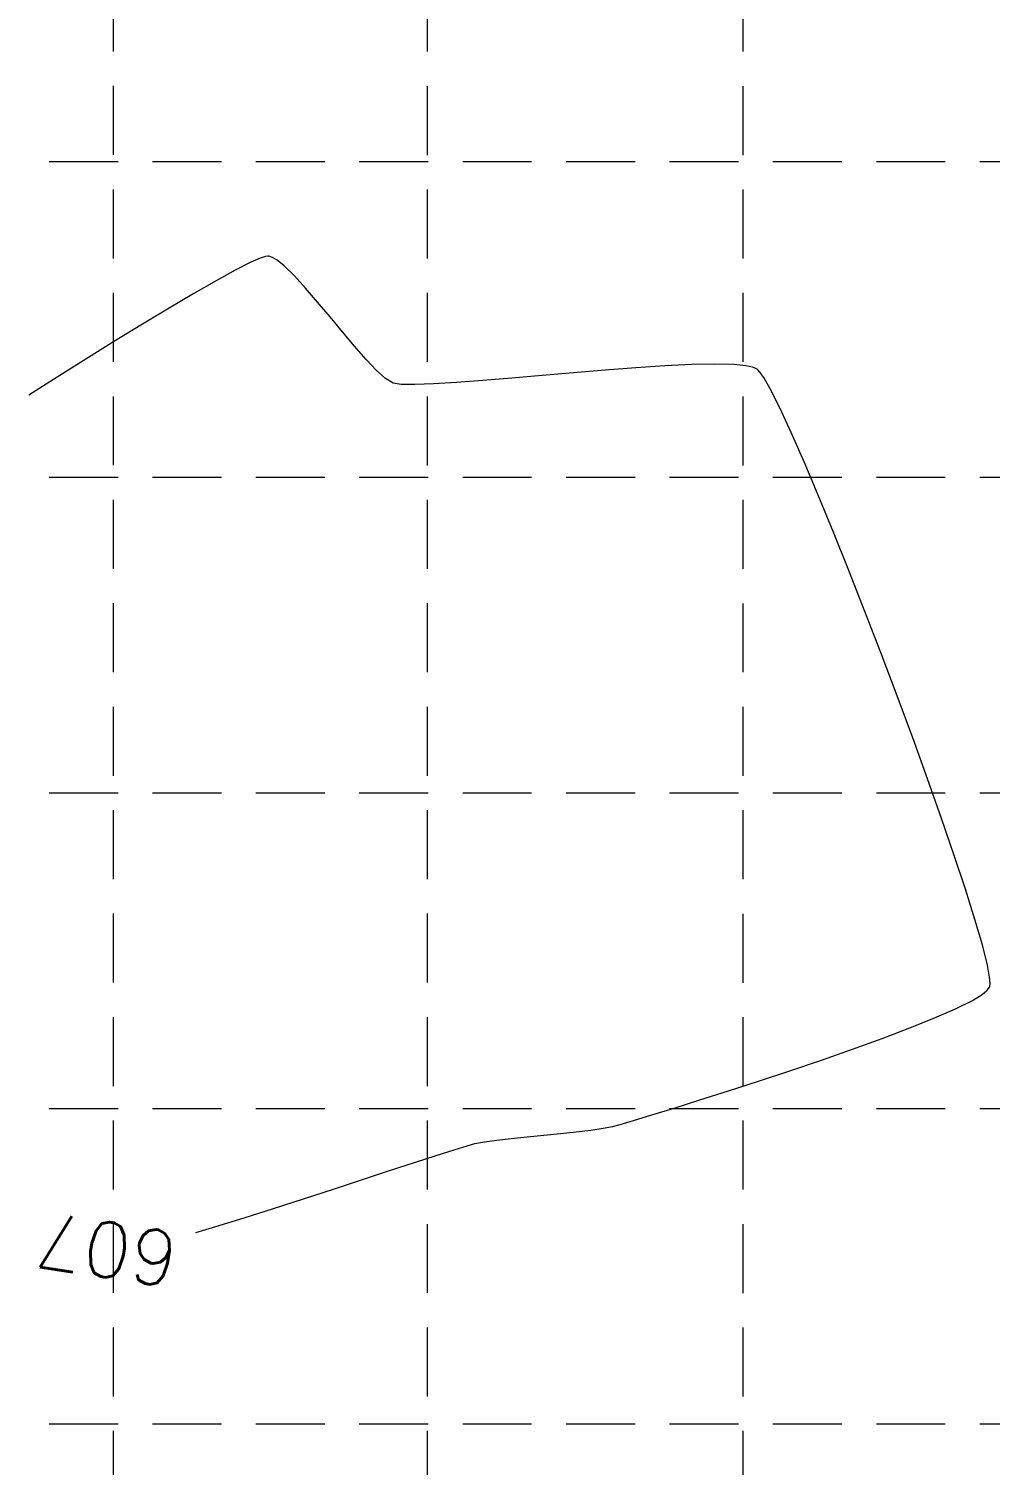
# Model space of a CAD drawing. Extents: x 2140663 to 2528301, y 336313 to 7007653.
# Drawn here: x 2527551.2 to 2527634.9, y 7006962 to 7007087 of the extents above; entities that cross this region are included whole.
import ezdxf

# ---------------------------------------------------------------- set-up
doc = ezdxf.new("R2010")
doc.units = 0
doc.header["$MEASUREMENT"] = 0
doc.linetypes.add('HIDDEN', pattern=[0.375, 0.25, -0.125])
doc.layers.add('1 EXISTING CONTOURS', color=43, linetype='Continuous')
doc.layers.add('GRID', color=254, linetype='HIDDEN')
doc.styles.add('L200', font='simplex', dxfattribs={"height": 12})

msp = doc.modelspace()

# ---------------------------------------------------------------- linework, layer by layer
at = {"layer": '1 EXISTING CONTOURS', "color": 43, "lineweight": 0, "elevation": 607}
for points in [[(2527570.508413903, 7007066.645066692), (2527569.153501422, 7007065.961380587)], [(2527571.984003335, 7007067.184021352), (2527571.774570157, 7007067.148841391)], [(2527572.061288107, 7007067.182104249), (2527571.984003335, 7007067.184021352)], [(2527572.16691581, 7007067.161319358), (2527572.061288107, 7007067.182104249)], [(2527572.39977263, 7007067.073612958), (2527572.16691581, 7007067.161319358)], [(2527572.799376058, 7007066.834484515), (2527572.39977263, 7007067.073612958)], [(2527565.542249578, 7007063.936315947), (2527563.388119767, 7007062.6639943)], [(2527577.400450735, 7007061.897422669), (2527576.321605704, 7007063.188816219)], [(2527558.638376247, 7007059.772414579), (2527556.144972088, 7007058.222213392)], [(2527580.537747915, 7007058.203675118), (2527579.539233004, 7007059.34007962)], [(2527556.144972088, 7007058.222213392), (2527553.640686032, 7007056.648442582)], [(2527612.556036448, 7007057.747379285), (2527610.879921347, 7007057.789951853)], [(2527613.592560139, 7007057.643163549), (2527612.556036448, 7007057.747379285)], [(2527615.141755935, 7007056.612005115), (2527614.810363042, 7007057.092661641)], [(2527615.691280384, 7007055.649963553), (2527615.141755935, 7007056.612005115)], [(2527584.77753263, 7007056.007569445), (2527583.576076115, 7007056.026905489)], [(2527617.528719731, 7007051.834163378), (2527616.53427204, 7007053.975525908)], [(2527630.623937943, 7007018.267914371), (2527629.409765056, 7007021.696464511)], [(2527632.706208274, 7007012.100768205), (2527631.730599835, 7007015.048851595)], [(2527633.527220803, 7007009.485156222), (2527632.706208274, 7007012.100768205)], [(2527634.170094965, 7007007.263507671), (2527633.527220803, 7007009.485156222)], [(2527634.803212248, 7007004.453610657), (2527634.611288303, 7007005.497314571)], [(2527634.845310352, 7007003.906890203), (2527634.803212248, 7007004.453610657)], [(2527634.146657534, 7007002.949965527), (2527634.568915701, 7007003.2859635)], [(2527634.82205311, 7007003.66219727), (2527634.845310352, 7007003.906890203)], [(2527631.845954743, 7007001.713358688), (2527633.302944594, 7007002.439277808)], [(2527627.848260787, 7007000.039285234), (2527630.00514365, 7007000.907253296)], [(2527622.857277649, 7006998.191055509), (2527625.44305563, 7006999.127778104)], [(2527625.44305563, 7006999.127778104), (2527627.848260787, 7007000.039285234)], [(2527617.415001116, 7006996.315258333), (2527620.158676321, 7006997.247441052)], [(2527614.694001509, 7006995.412830958), (2527617.415001116, 7006996.315258333)], [(2527603.800369004, 7006991.9883503), (2527605.391748523, 7006992.467146927)], [(2527593.168930485, 7006990.406737687), (2527594.554016239, 7006990.551471697)], [(2527588.188187789, 7006989.44330346), (2527589.334453495, 7006989.794247443)], [(2527590.012880111, 7006989.976474615), (2527590.835664163, 7006990.119732138)], [(2527577.696297805, 7006986.021965492), (2527580.214462576, 7006986.846150341)], [(2527580.214462576, 7006986.846150341), (2527582.587220387, 7006987.625066108)], [(2527569.914225978, 7006983.524691906), (2527572.48169308, 7006984.336546727)], [(2527572.48169308, 7006984.336546727), (2527575.097212498, 7006985.177201104)]]:
    msp.add_lwpolyline(points, dxfattribs=at)
at = {"layer": '1 EXISTING CONTOURS', "color": 43, "lineweight": 0, "extrusion": (0.3993505156644045, -0.9167983233179336, 0), "elevation": -5414680.365660929}
msp.add_lwpolyline([(5115548.977669864, 607.0000000000007), (5115548.082183957, 607.0000000000007)], dxfattribs=at)
at = {"layer": '1 EXISTING CONTOURS', "color": 43, "lineweight": 0, "extrusion": (-0.3119408827442496, 0.950101513351462, 0), "elevation": 5868972.131710655}
msp.add_lwpolyline([(-4587240.47998136, 607), (-4587240.011424825, 607)], dxfattribs=at)
at = {"layer": '1 EXISTING CONTOURS', "color": 43, "lineweight": 0, "extrusion": (-0.6283352457609689, -0.7779426835792614, 0), "elevation": -7039259.453312819}
msp.add_lwpolyline([(-2436479.502657903, 607), (-2436480.295020805, 607)], dxfattribs=at)
at = {"layer": '1 EXISTING CONTOURS', "color": 43, "lineweight": 0, "extrusion": (-0.4797396665920325, 0.8774108799748072, 0), "elevation": 4935500.728227381}
msp.add_lwpolyline([(-5579284.163271962, 607), (-5579282.257183184, 607)], dxfattribs=at)
at = {"layer": '1 EXISTING CONTOURS', "color": 43, "lineweight": 0, "extrusion": (-0.6992304985648613, -0.7148962930920368, 0), "elevation": -6776682.169177463}
msp.add_lwpolyline([(-3092600.387733814, 607), (-3092601.622562824, 607)], dxfattribs=at)
at = {"layer": '1 EXISTING CONTOURS', "color": 43, "lineweight": 0, "extrusion": (0.7381066250941093, 0.6746840816205641, 0), "elevation": 6593174.868818335}
msp.add_lwpolyline([(3466645.853055528, 607), (3466647.303871776, 607)], dxfattribs=at)
at = {"layer": '1 EXISTING CONTOURS', "color": 43, "lineweight": 0, "extrusion": (-0.4970617545596662, 0.867715167640895, 0), "elevation": 4823779.494975736}
msp.add_lwpolyline([(-5676152.687120371, 607.0000000000007), (-5676150.452713409, 607.0000000000007)], dxfattribs=at)
at = {"layer": '1 EXISTING CONTOURS', "color": 43, "lineweight": 0, "extrusion": (0.758006228884821, 0.6522473127363673, 0), "elevation": 6486256.730838209}
msp.add_lwpolyline([(3662792.679808838, 607.0000000000007), (3662794.280734426, 607.0000000000007)], dxfattribs=at)
at = {"layer": '1 EXISTING CONTOURS', "color": 43, "lineweight": 0, "extrusion": (0.5167967271294001, -0.8561081373450088, 0), "elevation": -4692566.878939522}
msp.add_lwpolyline([(5785094.635767523, 607), (5785091.927784812, 607)], dxfattribs=at)
at = {"layer": '1 EXISTING CONTOURS', "color": 43, "lineweight": 0, "extrusion": (0.7694690663467674, 0.6386840814795953, 0), "elevation": 6420191.514270087}
msp.add_lwpolyline([(3777392.230339615, 607.0000000000007), (3777393.925668369, 607.0000000000007)], dxfattribs=at)
at = {"layer": '1 EXISTING CONTOURS', "color": 43, "lineweight": 0, "extrusion": (0.523040904032582, -0.8523075810461735, 0), "elevation": -4650153.60966095}
msp.add_lwpolyline([(5819239.1197474, 607.0000000000007), (5819236.26700088, 607.0000000000007)], dxfattribs=at)
at = {"layer": '1 EXISTING CONTOURS', "color": 43, "lineweight": 0, "extrusion": (0.764616547366752, 0.6444854812119103, 0), "elevation": 6448577.151154809}
msp.add_lwpolyline([(3728725.20416167, 607), (3728726.842682339, 607)], dxfattribs=at)
at = {"layer": '1 EXISTING CONTOURS', "color": 43, "lineweight": 0, "extrusion": (0.7239089337121393, 0.6898955396955061, 0), "elevation": 6663876.333054918}
msp.add_lwpolyline([(3328704.173969764, 607), (3328705.493467896, 607)], dxfattribs=at)
at = {"layer": '1 EXISTING CONTOURS', "color": 43, "lineweight": 0, "extrusion": (0.04734443271276657, -0.9988786236030415, 0), "elevation": -6879531.992732074}
msp.add_lwpolyline([(2856519.621346231, 607.0000000000007), (2856517.303157778, 607.0000000000007)], dxfattribs=at)
at = {"layer": '1 EXISTING CONTOURS', "color": 43, "lineweight": 0, "extrusion": (0.02018164141837869, -0.9997963299340822, 0), "elevation": -6954619.32560612}
msp.add_lwpolyline([(2668510.008961486, 607.0000000000007), (2668507.976766414, 607.0000000000007)], dxfattribs=at)
at = {"layer": '1 EXISTING CONTOURS', "color": 43, "lineweight": 0, "extrusion": (0.5355995469428305, -0.8444720986004421, 0), "elevation": -4563507.248097349}
msp.add_lwpolyline([(5887424.893583918, 607.0000000000007), (5887421.975709921, 607.0000000000007)], dxfattribs=at)
at = {"layer": '1 EXISTING CONTOURS', "color": 43, "lineweight": 0, "extrusion": (-0.6673779826746529, -0.7447191606512558, 0), "elevation": -6905142.000576997}
msp.add_lwpolyline([(-2794016.333805616, 607), (-2794017.396495719, 607)], dxfattribs=at)
at = {"layer": '1 EXISTING CONTOURS', "color": 43, "lineweight": 0, "extrusion": (-0.5274718684974616, -0.8495724971677207, 0), "elevation": -7286231.048490744}
msp.add_lwpolyline([(-1548660.095029058, 607.0000000000007), (-1548660.85044937, 607.0000000000007)], dxfattribs=at)
at = {"layer": '1 EXISTING CONTOURS', "color": 43, "lineweight": 0, "extrusion": (0.08356839181817464, -0.9965020440967114, 0), "elevation": -6771319.30403379}
msp.add_lwpolyline([(3104320.252612296, 607), (3104317.734393949, 607)], dxfattribs=at)
at = {"layer": '1 EXISTING CONTOURS', "color": 43, "lineweight": 0, "extrusion": (0.08653773538727354, -0.9962485735769173, 0), "elevation": -6762037.929109573}
msp.add_lwpolyline([(3124488.607394045, 607.0000000000007), (3124485.940637759, 607.0000000000007)], dxfattribs=at)
at = {"layer": '1 EXISTING CONTOURS', "color": 43, "lineweight": 0, "extrusion": (0.0861502912961493, -0.9962821524596276, 0), "elevation": -6763252.520332634}
msp.add_lwpolyline([(3121861.380914349, 607), (3121858.638482198, 607)], dxfattribs=at)
at = {"layer": '1 EXISTING CONTOURS', "color": 43, "lineweight": 0, "extrusion": (0.0826525391147239, -0.9965784253022383, 0), "elevation": -6774169.43456421}
msp.add_lwpolyline([(3098104.035924208, 607.0000000000003), (3098101.290669202, 607.0000000000003)], dxfattribs=at)
at = {"layer": '1 EXISTING CONTOURS', "color": 43, "lineweight": 0, "extrusion": (0.07576589608875645, -0.9971256335035561, 0), "elevation": -6795410.441893534}
msp.add_lwpolyline([(3051234.733324242, 607.0000000000007), (3051232.058005135, 607.0000000000007)], dxfattribs=at)
at = {"layer": '1 EXISTING CONTOURS', "color": 43, "lineweight": 0, "extrusion": (0.06461083325604622, -0.9979105371855532, 0), "elevation": -6829105.888598176}
msp.add_lwpolyline([(2975057.025432885, 607), (2975054.492602376, 607)], dxfattribs=at)
at = {"layer": '1 EXISTING CONTOURS', "color": 43, "lineweight": 0, "extrusion": (-0.2106829527447013, -0.977554445247309, 0), "elevation": -7382305.442256873}
msp.add_lwpolyline([(994612.897879404, 607), (994612.3089606601, 607)], dxfattribs=at)
at = {"layer": '1 EXISTING CONTOURS', "color": 43, "lineweight": 0, "extrusion": (-0.3560693542152194, -0.9344595309529229, 0), "elevation": -7447817.627245182}
msp.add_lwpolyline([(-133044.9969576397, 607), (-133045.2956682486, 607)], dxfattribs=at)
at = {"layer": '1 EXISTING CONTOURS', "color": 43, "lineweight": 0, "extrusion": (0.4949492571043721, 0.868921879625453, 0), "elevation": 7339626.390693529}
msp.add_lwpolyline([(1271838.241820731, 607), (1271838.364319378, 607)], dxfattribs=at)
at = {"layer": '1 EXISTING CONTOURS', "color": 43, "lineweight": 0, "extrusion": (-0.6220604201111074, -0.782969241880671, 0), "elevation": -7058639.354022619}
msp.add_lwpolyline([(-2379768.491018129, 607), (-2379768.589204782, 607)], dxfattribs=at)
at = {"layer": '1 EXISTING CONTOURS', "color": 43, "lineweight": 0, "extrusion": (0.7411907100548795, 0.671294519066217, 0), "elevation": 6577243.637126031}
msp.add_lwpolyline([(3496791.653397654, 607), (3496791.921016267, 607)], dxfattribs=at)
at = {"layer": '1 EXISTING CONTOURS', "color": 43, "lineweight": 0, "extrusion": (0.1617596791224486, 0.9868301810393734, 0), "elevation": 7323635.475805419}
msp.add_lwpolyline([(-1360836.623466088, 607), (-1360835.919370961, 607)], dxfattribs=at)
at = {"layer": '1 EXISTING CONTOURS', "color": 43, "lineweight": 0, "extrusion": (0.03687479829122088, -0.9993198933529653, 0), "elevation": -6909086.283367081}
msp.add_lwpolyline([(2784251.164564819, 607.0000000000007), (2784249.527218898, 607.0000000000007)], dxfattribs=at)
at = {"layer": '1 EXISTING CONTOURS', "color": 43, "lineweight": 0, "extrusion": (0.06252621412393063, -0.9980433219792257, 0), "elevation": -6835305.106023955}
msp.add_lwpolyline([(2960767.43213555, 607), (2960765.429066354, 607)], dxfattribs=at)
at = {"layer": '1 EXISTING CONTOURS', "color": 43, "lineweight": 0, "extrusion": (0.07630550856657249, -0.9970844845660757, 0), "elevation": -6793758.093418517}
msp.add_lwpolyline([(3054898.473167937, 607), (3054896.176262313, 607)], dxfattribs=at)
at = {"layer": '1 EXISTING CONTOURS', "color": 43, "lineweight": 0, "extrusion": (0.8931920417577022, 0.4496754124262381, 0), "elevation": 5408546.859364497}
msp.add_lwpolyline([(5122037.839602253, 607), (5122039.714269253, 607)], dxfattribs=at)
at = {"layer": '1 EXISTING CONTOURS', "color": 43, "lineweight": 0, "extrusion": (0.91508026531054, 0.403271754576479, 0), "elevation": 5138719.006355824}
msp.add_lwpolyline([(5392695.312607059, 607.0000000000007), (5392698.095745861, 607.0000000000007)], dxfattribs=at)
at = {"layer": '1 EXISTING CONTOURS', "color": 43, "lineweight": 0, "extrusion": (0.9205406238228665, 0.3906468480505224, 0), "elevation": 5064057.368097379}
msp.add_lwpolyline([(5462864.122773518, 607), (5462867.263032793, 607)], dxfattribs=at)
at = {"layer": '1 EXISTING CONTOURS', "color": 43, "lineweight": 0, "extrusion": (0.9245800547839906, 0.380987824340402, 0), "elevation": 5006586.286806792}
msp.add_lwpolyline([(5515579.511235629, 607.0000000000007), (5515582.943264076, 607.0000000000007)], dxfattribs=at)
at = {"layer": '1 EXISTING CONTOURS', "color": 43, "lineweight": 0, "extrusion": (0.9277973699917581, 0.3730844947681112, 0), "elevation": 4959339.468963785}
msp.add_lwpolyline([(5558096.342942601, 607), (5558100.001221826, 607)], dxfattribs=at)
at = {"layer": '1 EXISTING CONTOURS', "color": 43, "lineweight": 0, "extrusion": (0.9305257374254651, 0.3662265036678728, 0), "elevation": 4918181.535226125}
msp.add_lwpolyline([(5594544.716250235, 607), (5594548.535173749, 607)], dxfattribs=at)
at = {"layer": '1 EXISTING CONTOURS', "color": 43, "lineweight": 0, "extrusion": (0.9329736917962813, 0.3599445657542531, 0), "elevation": 4880351.276476985}
msp.add_lwpolyline([(5627572.084128606, 607.0000000000003), (5627575.99804322, 607.0000000000003)], dxfattribs=at)
at = {"layer": '1 EXISTING CONTOURS', "color": 43, "lineweight": 0, "extrusion": (0.9352888651619516, 0.3538852055456245, 0), "elevation": 4843745.032720157}
msp.add_lwpolyline([(5659106.428715495, 607.0000000000007), (5659110.371946543, 607.0000000000007)], dxfattribs=at)
at = {"layer": '1 EXISTING CONTOURS', "color": 43, "lineweight": 0, "extrusion": (0.9375917094050306, 0.347738100378651, 0), "elevation": 4806492.819659103}
msp.add_lwpolyline([(5690776.205566009, 607), (5690780.112435875, 607)], dxfattribs=at)
at = {"layer": '1 EXISTING CONTOURS', "color": 43, "lineweight": 0, "extrusion": (0.9399975761245848, 0.341181120345053, 0), "elevation": 4766629.031202223}
msp.add_lwpolyline([(5724203.97668827, 607), (5724207.781533697, 607)], dxfattribs=at)
at = {"layer": '1 EXISTING CONTOURS', "color": 43, "lineweight": 0, "extrusion": (0.9456767490604961, 0.3251084223553299, 0), "elevation": 4668362.165768009}
msp.add_lwpolyline([(5804616.847785368, 607.0000000000007), (5804620.25176329, 607.0000000000007)], dxfattribs=at)
at = {"layer": '1 EXISTING CONTOURS', "color": 43, "lineweight": 0, "extrusion": (0.970188358204009, 0.2423521190446041, 0), "elevation": 4150444.304096805}
msp.add_lwpolyline([(6185537.555149886, 607.0000000000003), (6185539.37561401, 607.0000000000003)], dxfattribs=at)
at = {"layer": '1 EXISTING CONTOURS', "color": 43, "lineweight": 0, "extrusion": (0.5178170466902813, -0.8554913828654004, 0), "elevation": -4685578.594472237}
msp.add_lwpolyline([(5790713.818971143, 607), (5790714.8052031, 607)], dxfattribs=at)
at = {"layer": '1 EXISTING CONTOURS', "color": 43, "lineweight": 0, "extrusion": (0.7551219645135365, -0.6555843337887333, 0), "elevation": -2685009.199831895}
msp.add_lwpolyline([(6948219.711573536, 607), (6948219.975650583, 607)], dxfattribs=at)
at = {"layer": '1 EXISTING CONTOURS', "color": 43, "lineweight": 0, "extrusion": (0.8685921654746088, -0.495527648145015, 0), "elevation": -1276680.22353345}
msp.add_lwpolyline([(7338741.229941979, 607), (7338741.335732643, 607)], dxfattribs=at)
at = {"layer": '1 EXISTING CONTOURS', "color": 43, "lineweight": 0, "extrusion": (0.9510777118482788, -0.3089517535561862, 0), "elevation": 239151.0743358368}
msp.add_lwpolyline([(7445122.131274704, 607), (7445122.220578078, 607)], dxfattribs=at)
at = {"layer": '1 EXISTING CONTOURS', "color": 43, "lineweight": 0, "extrusion": (0.4011322900535085, -0.9160201339907481, 0), "elevation": -5404639.897564226}
msp.add_lwpolyline([(5126094.296324249, 607.0000000000007), (5126096.305899175, 607.0000000000007)], dxfattribs=at)
at = {"layer": '1 EXISTING CONTOURS', "color": 43, "lineweight": 0, "extrusion": (0.3300711955889062, -0.9439560402065925, 0), "elevation": -5780002.767664036}
msp.add_lwpolyline([(4698770.275081502, 607.0000000000007), (4698773.133902479, 607.0000000000007)], dxfattribs=at)
at = {"layer": '1 EXISTING CONTOURS', "color": 43, "lineweight": 0, "extrusion": (0.3088936857883453, -0.9510965728463598, 0), "elevation": -5883565.104010783}
msp.add_lwpolyline([(4568419.546479056, 607), (4568422.31231232, 607)], dxfattribs=at)
at = {"layer": '1 EXISTING CONTOURS', "color": 43, "lineweight": 0, "extrusion": (0.3036491539061521, -0.9527839163903209, 0), "elevation": -5908644.453094068}
msp.add_lwpolyline([(4535933.495093555, 607), (4535936.090015604, 607)], dxfattribs=at)
at = {"layer": '1 EXISTING CONTOURS', "color": 43, "lineweight": 0, "extrusion": (0.2937762595595736, -0.955874212079804, 0), "elevation": -5955252.945952701}
msp.add_lwpolyline([(4474560.850046817, 607.0000000000007), (4474562.892996046, 607.0000000000007)], dxfattribs=at)
at = {"layer": '1 EXISTING CONTOURS', "color": 43, "lineweight": 0, "extrusion": (0.2987378299284081, -0.9543352183429392, 0), "elevation": -5931928.325803068}
msp.add_lwpolyline([(4505438.610300958, 607), (4505440.964270433, 607)], dxfattribs=at)
at = {"layer": '1 EXISTING CONTOURS', "color": 43, "lineweight": 0, "extrusion": (-0.1933787903597171, 0.9811241733027541, 0), "elevation": 6385944.099523495}
msp.add_lwpolyline([(-3834894.097701713, 607.0000000000007), (-3834894.93025298, 607.0000000000007)], dxfattribs=at)
at = {"layer": '1 EXISTING CONTOURS', "color": 43, "lineweight": 0, "extrusion": (0.2626282902488234, -0.9648970831964307, 0), "elevation": -6097205.845054799}
msp.add_lwpolyline([(4279109.960184299, 607), (4279110.649672518, 607)], dxfattribs=at)
at = {"layer": '1 EXISTING CONTOURS', "color": 43, "lineweight": 0, "extrusion": (0.2800933299613526, -0.9599727738384882, 0), "elevation": -6018556.570052381}
msp.add_lwpolyline([(4389041.339767781, 607.0000000000003), (4389042.550434492, 607.0000000000003)], dxfattribs=at)
at = {"layer": '1 EXISTING CONTOURS', "color": 43, "lineweight": 0, "extrusion": (0.1323463470943315, -0.991203533292122, 0), "elevation": -6610835.950372223}
msp.add_lwpolyline([(3432706.513499727, 607), (3432707.595937566, 607)], dxfattribs=at)
at = {"layer": '1 EXISTING CONTOURS', "color": 43, "lineweight": 0, "extrusion": (0.1133200223390146, -0.9935585400654989, 0), "elevation": -6675428.244404114}
msp.add_lwpolyline([(3305342.819701638, 607.0000000000003), (3305344.088222877, 607.0000000000003)], dxfattribs=at)
at = {"layer": '1 EXISTING CONTOURS', "color": 43, "lineweight": 0, "extrusion": (0.1005246366865971, -0.9949345694160132, 0), "elevation": -6717411.602997061}
msp.add_lwpolyline([(3219166.378711517, 607), (3219167.833202275, 607)], dxfattribs=at)
at = {"layer": '1 EXISTING CONTOURS', "color": 43, "lineweight": 0, "extrusion": (0.1019119325107726, -0.9947934247932683, 0), "elevation": -6712916.080560878}
msp.add_lwpolyline([(3228531.845553176, 607.0000000000007), (3228533.299585969, 607.0000000000007)], dxfattribs=at)
at = {"layer": '1 EXISTING CONTOURS', "color": 43, "lineweight": 0, "extrusion": (0.1082794810565361, -0.9941204926879474, 0), "elevation": -6692106.252007254}
msp.add_lwpolyline([(3271449.752484929, 607.0000000000007), (3271451.143768116, 607.0000000000007)], dxfattribs=at)
at = {"layer": '1 EXISTING CONTOURS', "color": 43, "lineweight": 0, "extrusion": (0.1212926799538668, -0.992616786977537, 0), "elevation": -6648677.653316379}
msp.add_lwpolyline([(3358833.746482207, 607.0000000000007), (3358835.012878011, 607.0000000000007)], dxfattribs=at)
at = {"layer": '1 EXISTING CONTOURS', "color": 43, "lineweight": 0, "extrusion": (0.1454515396396653, -0.9893653772072535, 0), "elevation": -6564831.117968816}
msp.add_lwpolyline([(3519897.665272689, 607), (3519898.745045752, 607)], dxfattribs=at)
at = {"layer": '1 EXISTING CONTOURS', "color": 43, "lineweight": 0, "extrusion": (0.3093372255056797, -0.9509524072825352, 0), "elevation": -5881436.370218351}
msp.add_lwpolyline([(4571135.133101191, 607.0000000000003), (4571137.118988808, 607.0000000000003)], dxfattribs=at)
at = {"layer": '1 EXISTING CONTOURS', "color": 43, "lineweight": 0, "extrusion": (0.3042701258239809, -0.9525857916907322, 0), "elevation": -5905689.010166726}
msp.add_lwpolyline([(4539760.528124854, 607.0000000000007), (4539762.15487426, 607.0000000000007)], dxfattribs=at)
at = {"layer": '1 EXISTING CONTOURS', "color": 43, "lineweight": 0, "extrusion": (0.2594077906541527, -0.9657678800560368, 0), "elevation": -6111449.314233058}
msp.add_lwpolyline([(4258732.334849328, 607), (4258733.03732311, 607)], dxfattribs=at)
at = {"layer": '1 EXISTING CONTOURS', "color": 43, "lineweight": 0, "extrusion": (0.3114797630152563, -0.950252785963798, 0), "elevation": -5871118.68666403}
msp.add_lwpolyline([(4584377.240166184, 607), (4584379.516259927, 607)], dxfattribs=at)
at = {"layer": '1 EXISTING CONTOURS', "color": 43, "lineweight": 0, "extrusion": (-0.3091064795414486, 0.9510274361476077, 0), "elevation": 5882545.308121868}
msp.add_lwpolyline([(-4569697.78469629, 607.0000000000003), (-4569700.517619871, 607.0000000000003)], dxfattribs=at)
at = {"layer": '1 EXISTING CONTOURS', "color": 43, "lineweight": 0, "extrusion": (0.286118941042851, -0.9581941095501045, 0), "elevation": -5990864.687544243}
msp.add_lwpolyline([(4426728.927219824, 607.0000000000007), (4426730.739996254, 607.0000000000007)], dxfattribs=at)
at = {"layer": '1 EXISTING CONTOURS', "color": 43, "lineweight": 0, "extrusion": (0.2951533943799793, -0.9554498803108284, 0), "elevation": -5948800.730290317}
msp.add_lwpolyline([(4483098.774306644, 607), (4483101.343701869, 607)], dxfattribs=at)
at = {"layer": 'GRID', "color": 253, "linetype": 'HIDDEN', "lineweight": 0, "ltscale": 24}
for p, q in [((2527585.894514162, 7006031.98171064), (2527585.894514162, 7007624.562990395)), ((2527613.351986231, 7006031.977393753), (2527613.351986231, 7007624.562990395)), ((2527558.44858376, 7006031.986025713), (2527558.615889325, 7007623.424882863)), ((2527228.947377252, 7007075.413548996), (2528272.331315909, 7007075.413548996)), ((2527228.947377252, 7007047.956076927), (2528272.331315909, 7007047.956076927)), ((2527228.947377252, 7007020.498604855), (2528272.331315909, 7007020.498604855)), ((2527228.947377252, 7006993.041132786), (2528272.331315909, 7006993.041132786)), ((2527228.947377252, 7006965.583660717), (2528272.331315909, 7006965.583660717))]:
    msp.add_line(p, q, dxfattribs=at)

# ---------------------------------------------------------------- texts
at = {"layer": '1 EXISTING CONTOURS', "color": 43, "lineweight": 0, "insert": (2527563.749553367, 7006977.414898631, 607), "char_height": 4.8, "width": 18.4, "attachment_point": 1, "rotation": 171.08508361753377, "style": 'L200'}
msp.add_mtext('\\Ftxt.shx;\\W1.0000000000;\\T1.0000000000;\\o\\l607', dxfattribs=at)

doc.saveas('drawing.dxf')
